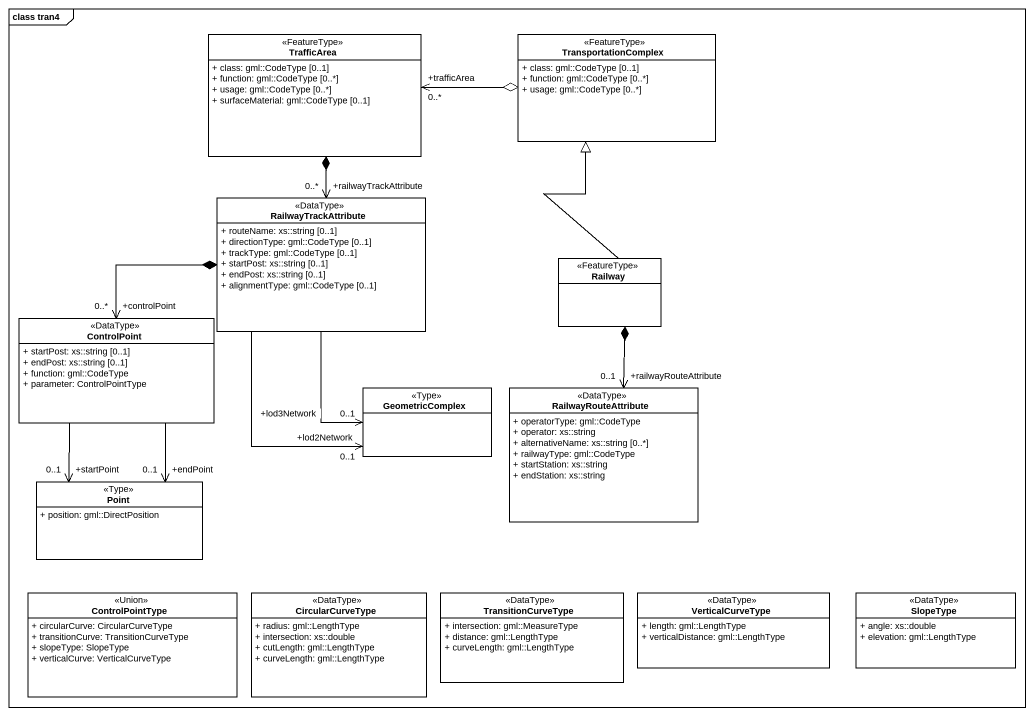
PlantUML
@startuml
mainframe class tran4
hide circle
hide empty members
skinparam classAttributeIconSize 0
class TrafficArea <<FeatureType>> #FFFFFF {
  + class: gml::CodeType [0..1]
  + function: gml::CodeType [0..*]
  + usage: gml::CodeType [0..*]
  + surfaceMaterial: gml::CodeType [0..1]
}
class TransportationComplex <<FeatureType>> #FFFFFF {
  + class: gml::CodeType [0..1]
  + function: gml::CodeType [0..*]
  + usage: gml::CodeType [0..*]
}
class RailwayTrackAttribute <<DataType>> #FFFFFF {
  + routeName: xs::string [0..1]
  + directionType: gml::CodeType [0..1]
  + trackType: gml::CodeType [0..1]
  + startPost: xs::string [0..1]
  + endPost: xs::string [0..1]
  + alignmentType: gml::CodeType [0..1]
}
class Railway <<FeatureType>> #FFFFFF
class ControlPoint <<DataType>> #FFFFFF {
  + startPost: xs::string [0..1]
  + endPost: xs::string [0..1]
  + function: gml::CodeType
  + parameter: ControlPointType
}
class GeometricComplex <<Type>> #FFFFFF
class RailwayRouteAttribute <<DataType>> #FFFFFF {
  + operatorType: gml::CodeType
  + operator: xs::string
  + alternativeName: xs::string [0..*]
  + railwayType: gml::CodeType
  + startStation: xs::string
  + endStation: xs::string
}
class Point <<Type>> #FFFFFF {
  + position: gml::DirectPosition
}
class ControlPointType <<Union>> #FFFFFF {
  + circularCurve: CircularCurveType
  + transitionCurve: TransitionCurveType
  + slopeType: SlopeType
  + verticalCurve: VerticalCurveType
}
class CircularCurveType <<DataType>> #FFFFFF {
  + radius: gml::LengthType
  + intersection: xs::double
  + cutLength: gml::LengthType
  + curveLength: gml::LengthType
}
class TransitionCurveType <<DataType>> #FFFFFF {
  + intersection: gml::MeasureType
  + distance: gml::LengthType
  + curveLength: gml::LengthType
}
class VerticalCurveType <<DataType>> #FFFFFF {
  + length: gml::LengthType
  + verticalDistance: gml::LengthType
}
class SlopeType <<DataType>> #FFFFFF {
  + angle: xs::double
  + elevation: gml::LengthType
}
TrafficArea "+trafficArea\n0..*" <-right-o TransportationComplex
RailwayTrackAttribute "+railwayTrackAttribute\n0..*" <-up-* TrafficArea
RailwayTrackAttribute --> "+lod2Network\n0..1" GeometricComplex
RailwayTrackAttribute --> "+lod3Network\n0..1" GeometricComplex
Railway -up-|> TransportationComplex
ControlPoint "+controlPoint\n0..*" <-right-* RailwayTrackAttribute
ControlPoint --> "+startPoint\n0..1" Point
ControlPoint --> "+endPoint\n0..1" Point
RailwayRouteAttribute "+railwayRouteAttribute\n0..1" <-up-* Railway
@enduml
